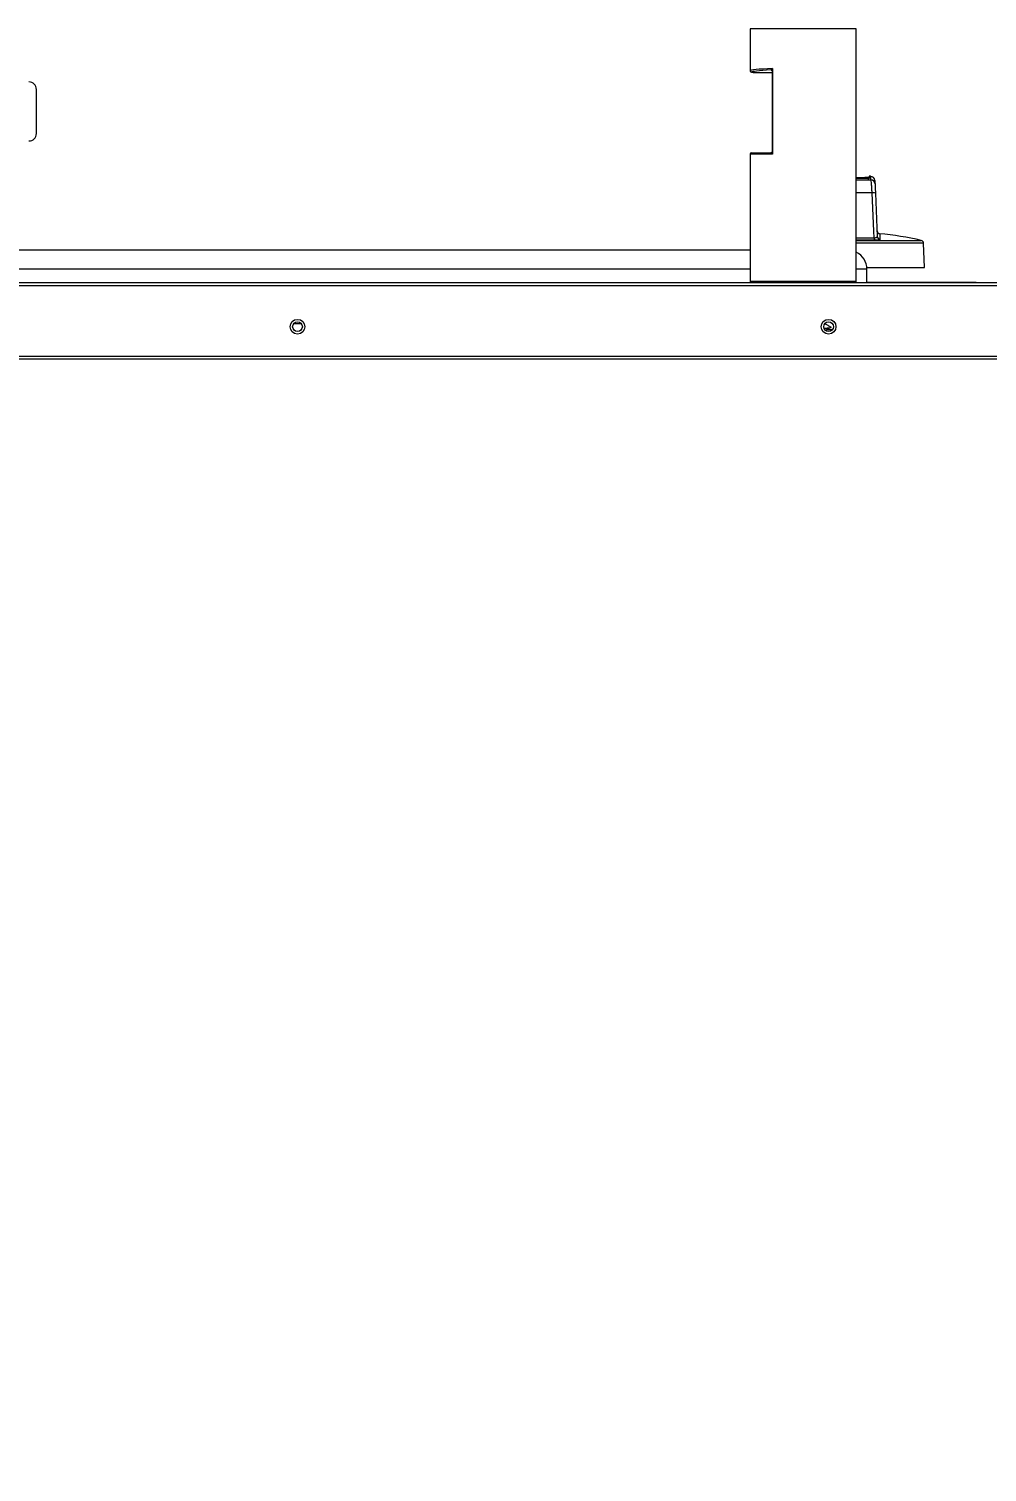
# Model space of a CAD drawing. Header units: millimetres. Extents: x 0 to 5860, y 0 to 4120.
# Drawn here: x 2969.3 to 3294.1, y 1708.7 to 2198.1 of the extents above; entities that cross this region are included whole.
import ezdxf

# ---------------------------------------------------------------- set-up
doc = ezdxf.new("R2010")
doc.units = ezdxf.units.MM
doc.layers.get('0').update_dxf_attribs({"lineweight": 15})
doc.layers.add('D', color=3, linetype='Continuous', lineweight=13)
doc.styles.add('STU25', font='isocp2.shx')
doc.dimstyles.new('STU25', dxfattribs={"dimscale": 20, "dimtxt": 2.5, "dimasz": 2, "dimexe": 0.6, "dimexo": 1, "dimgap": 1, "dimtad": 1, "dimdsep": 46, "dimtxsty": 'STU25', "dimcen": 2, "dimazin": 2, "dimtfac": 1, "dimtmove": 0, "dimatfit": 3, "dimfxl": 0, "dimtolj": 1, "dimtzin": 0, "dimarcsym": 0})

# ---------------------------------------------------------------- blocks, each defined once
blk = doc.blocks.new('*D4')
at = {"layer": 'D', "color": 0, "lineweight": -2}
for p, q in [((2877.56, 2301.58), (3780.63, 2301.58)), ((3768.63, 1251.58), (3768.63, 2261.58)), ((3570.39, 1211.58), (3780.63, 1211.58))]:
    blk.add_line(p, q, dxfattribs=at)
at = {"layer": 'D', "color": 0}
for points in [[(3761.96, 2261.58), (3775.29, 2261.58), (3768.63, 2301.58)], [(3761.96, 1251.58), (3775.29, 1251.58), (3768.63, 1211.58)]]:
    blk.add_solid(points, dxfattribs=at)
at = {"layer": 'Defpoints', "color": 0}
for p in [(2857.56, 2301.58), (3768.63, 2301.58), (3550.39, 1211.58)]:
    blk.add_point(p, dxfattribs=at)
at = {"layer": 'D', "color": 0, "insert": (3723.63, 1756.58), "char_height": 50, "attachment_point": 5, "rotation": 90, "style": 'STU25'}
blk.add_mtext('\\A1;1090', dxfattribs=at)

msp = doc.modelspace()

# ---------------------------------------------------------------- linework, layer by layer
at = {"color": 7, "linetype": 'Continuous', "lineweight": 15}
for p, q in [((3213.798, 2198.146), (3213.798, 2184.004)), ((3249.798, 2112.646), (3249.798, 2198.146)), ((3220.93, 2184.199), (3220.909, 2184.199)), ((3221.23, 2183.916), (3221.23, 2156.442)), ((3221.443, 2184.752), (3221.443, 2155.646)), ((2971.87, 2162.683), (2971.87, 2177.606)), ((3213.798, 2155.646), (3213.798, 2112.646)), ((3214.298, 2156.146), (3220.929, 2156.146)), ((3254.177, 2148.163), (3254.177, 2147.394)), ((3256.275, 2142.481), (3256.919, 2127.747)), ((3272.877, 2117.246), (3272.59, 2125.475)), ((3213.798, 2123.146), (2933.877, 2123.146)), ((3253.349, 2117.246), (3272.877, 2117.246)), ((3253.377, 2112.146), (3253.377, 2116.646)), ((2851.387, 2112.146), (3449.367, 2112.146)), ((2851.387, 2111.136), (3449.367, 2111.136)), ((3253.377, 2112.296), (3290.377, 2112.296)), ((3290.377, 2112.296), (3290.377, 2112.146)), ((2851.397, 2087.146), (3449.357, 2087.146)), ((3449.377, 2086.136), (2851.397, 2086.136))]:
    msp.add_line(p, q, dxfattribs=at)
at = {"color": 8, "linetype": 'Continuous', "lineweight": 15}
for p, q in [((3219.828, 2198.146), (3213.798, 2198.146)), ((3249.798, 2198.146), (3219.828, 2198.146)), ((3221.443, 2155.646), (3213.798, 2155.646)), ((3249.798, 2146.977), (3254.717, 2146.977)), ((3255.153, 2142.573), (3249.798, 2142.573)), ((3249.798, 2127.318), (3255.84, 2127.318)), ((3256.048, 2126.446), (3249.798, 2126.446)), ((3249.798, 2126.416), (3271.807, 2126.416)), ((3272.59, 2125.475), (3249.798, 2125.475)), ((3213.798, 2116.646), (2927.377, 2116.646)), ((3253.377, 2116.646), (3249.798, 2116.646)), ((3213.798, 2112.646), (3249.798, 2112.646)), ((3061.7, 2098.146), (3059.075, 2098.146)), ((3241.7, 2096.146), (3239.714, 2096.146))]:
    msp.add_line(p, q, dxfattribs=at)
at = {"color": 8, "linetype": 'Continuous', "lineweight": 15, "flags": 128}
msp.add_lwpolyline([(3254.717, 2146.977), (3254.695, 2147.485), (3254.679, 2147.849), (3254.67, 2148.068), (3254.666, 2148.14)], dxfattribs=at)
at = {"color": 7, "linetype": 'Continuous', "lineweight": 15, "flags": 128}
for points in [[(3256.091, 2146.708), (3256.094, 2146.636), (3256.103, 2146.421), (3256.119, 2146.064), (3256.141, 2145.564)], [(3255.84, 2127.318), (3255.738, 2129.582), (3255.153, 2142.573)]]:
    msp.add_lwpolyline(points, dxfattribs=at)
at = {"color": 7, "linetype": 'Continuous', "lineweight": 15}
for centre, radius in [((3060.387, 2097.146), 2.5), ((3240.387, 2097.146), 2.5), ((3060.387, 2097.146), 1.65), ((3240.387, 2097.146), 1.65)]:
    msp.add_circle(centre, radius, dxfattribs=at)
for centre, radius, start, end in [((3214.298, 2155.646), 0.5, 90, 180), ((3250.377, 2060.805), 86.604, 87.81622, 90.38278), ((3250.377, 2061.438), 86.809, 87.16786, 87.49111), ((3254.592, 2146.642), 1.5, 2.5, 87.16786), ((3254.655, 2145.49), 1.488, 2.84308, 87.59928), ((3255.499, 2139.885), 2.71, 73.3566, 97.33143), ((3257.835, 2129.694), 1, 182.5, 264.16437), ((3257.301, 2127.205), 1.465, 175.57165, 211.20195), ((3257.906, 2127.798), 0.989, 182.93607, 266.22485), ((3244.787, 2004.371), 125, 77.5166, 84.05528), ((3271.59, 2125.44), 1, 2, 77.5166), ((3246.877, 2116.646), 6.5, 0, 63.29228), ((3214.298, 2112.646), 0.5, 180, 270), ((3249.298, 2112.646), 0.5, 270, 0)]:
    msp.add_arc(centre, radius, start, end, dxfattribs=at)
at = {"color": 8, "linetype": 'Continuous', "lineweight": 15}
msp.add_ellipse((3231.798, 2184.724), major_axis=(18, 0.721), ratio=0.0300062, start_param=2.1826013, end_param=3.1403914, dxfattribs=at)
at = {"color": 7, "linetype": 'Continuous', "lineweight": 15}
for centre, major_axis, ratio, start_param, end_param in [((3231.819, 2184.225), (17.5, 0.721), 0.0308606, 2.2426202, 4.0612591), ((3221.71, 2184.25), (1, 0.041), 0.0308606, 3.7833029, 3.867864), ((2967.87, 2176.143), (3.305, 3.305), 0.6814571, 5.6850129, 6.8813577), ((2967.87, 2164.146), (3.305, -3.305), 0.6814571, 5.6850129, 6.8813577)]:
    msp.add_ellipse(centre, major_axis=major_axis, ratio=ratio, start_param=start_param, end_param=end_param, dxfattribs=at)
for points, knots in [([(3213.815, 2183.976), (3213.826, 2183.895), (3213.848, 2183.726), (3214.005, 2183.581), (3214.123, 2183.513), (3214.181, 2183.496), (3214.211, 2183.487)], [0, 0, 0, 0, 0.2077759, 0.4329323, 0.6957512, 1, 1, 1, 1]), ([(3220.909, 2184.199), (3220.895, 2184.2), (3220.873, 2184.203), (3220.855, 2184.225), (3220.868, 2184.278), (3220.965, 2184.392), (3221.159, 2184.556), (3221.341, 2184.685), (3221.441, 2184.751), (3221.443, 2184.752)], [0, 0, 0, 0, 0.0619592, 0.100992, 0.2160822, 0.4054781, 0.6961454, 0.9953475, 1, 1, 1, 1]), ([(3220.927, 2184.199), (3220.93, 2184.199), (3220.94, 2184.2), (3221.004, 2184.193), (3221.118, 2184.137), (3221.208, 2184.024), (3221.23, 2183.928), (3221.23, 2183.917), (3221.229, 2183.913)], [0, 0, 0, 0, 0.04865035, 0.17356437, 0.42543206, 0.70280324, 0.91174115, 1, 1, 1, 1]), ([(3221.443, 2155.646), (3221.441, 2155.647), (3221.346, 2155.705), (3221.17, 2155.821), (3220.982, 2155.969), (3220.886, 2156.074), (3220.873, 2156.122), (3220.892, 2156.143), (3220.915, 2156.145), (3220.929, 2156.146)], [0, 0, 0, 0, 0.0048197, 0.2938672, 0.5823339, 0.7749025, 0.8944609, 0.934204, 1, 1, 1, 1]), ([(3221.229, 2156.444), (3221.229, 2156.439), (3221.23, 2156.42), (3221.203, 2156.316), (3221.106, 2156.203), (3220.991, 2156.149), (3220.93, 2156.146), (3220.926, 2156.146), (3220.925, 2156.147)], [0, 0, 0, 0, 0.0898102, 0.3062969, 0.5875318, 0.826933, 0.9780873, 1, 1, 1, 1]), ([(3254.177, 2147.746), (3254.157, 2147.746), (3254.108, 2147.743), (3253.637, 2147.723), (3252.769, 2147.694), (3251.628, 2147.669), (3250.577, 2147.659), (3249.979, 2147.665), (3249.798, 2147.667)], [0, 0, 0, 0, 0.134095, 0.3292858, 0.5246071, 0.7200617, 0.915444, 1, 1, 1, 1]), ([(3254.177, 2147.394), (3254.172, 2147.387), (3254.161, 2147.372), (3254.074, 2147.355), (3253.947, 2147.345), (3253.807, 2147.343), (3253.714, 2147.345), (3253.677, 2147.346)], [0, 0, 0, 0, 0.21511457, 0.4302527, 0.64478783, 0.85864218, 1, 1, 1, 1]), ([(3255.153, 2142.573), (3255.129, 2143.111), (3255.08, 2144.186), (3254.975, 2145.545), (3254.855, 2146.562), (3254.763, 2146.839), (3254.717, 2146.977)], [0, 0, 0, 0, 0.25102184, 0.50131424, 0.75279544, 1, 1, 1, 1]), ([(3256.141, 2145.564), (3256.145, 2145.468), (3256.153, 2145.276), (3256.184, 2144.564), (3256.226, 2143.612), (3256.259, 2142.858), (3256.275, 2142.481)], [0, 0, 0, 0, 0.24949755, 0.50136248, 0.75063879, 1, 1, 1, 1]), ([(3255.84, 2127.318), (3255.966, 2127.321), (3256.255, 2127.327), (3256.619, 2127.411), (3256.878, 2127.556), (3256.905, 2127.683), (3256.919, 2127.747)], [0, 0, 0, 0, 0.1968448, 0.4525891, 0.7233316, 1, 1, 1, 1]), ([(3257.841, 2126.811), (3257.816, 2126.758), (3257.765, 2126.651), (3257.329, 2126.529), (3256.729, 2126.457), (3256.255, 2126.449), (3256.048, 2126.446)], [0, 0, 0, 0, 0.2688447, 0.5378588, 0.7977853, 1, 1, 1, 1]), ([(3238.847, 2096.654), (3238.862, 2096.655), (3239.493, 2096.689), (3240.352, 2096.756), (3241.194, 2096.868), (3241.426, 2096.957), (3241.181, 2097.003), (3241.12, 2097.014)], [0, 0, 0, 0, 0.0073203, 0.2978569, 0.5986804, 0.8995037, 1, 1, 1, 1]), ([(3241.074, 2097.041), (3240.713, 2097.254), (3240.06, 2097.637), (3239.409, 2098.021), (3239.118, 2098.193)], [0, 0, 0, 0, 0.5533508, 1, 1, 1, 1]), ([(3239.313, 2095.911), (3239.578, 2096.067), (3240.165, 2096.412), (3240.751, 2096.757), (3241.073, 2096.947)], [0, 0, 0, 0, 0.4515558, 1, 1, 1, 1])]:
    msp.add_open_spline(points, degree=3, knots=knots, dxfattribs=at)
at = {"color": 8, "linetype": 'Continuous', "lineweight": 15}
for points, knots in [([(3221.443, 2184.752), (3221.442, 2184.75), (3221.392, 2184.625), (3221.309, 2184.382), (3221.235, 2184.094), (3221.236, 2183.952), (3221.236, 2183.913)], [0, 0, 0, 0, 0.0066023, 0.432255, 0.8435027, 1, 1, 1, 1]), ([(3221.236, 2156.444), (3221.236, 2156.404), (3221.236, 2156.267), (3221.311, 2155.993), (3221.393, 2155.764), (3221.442, 2155.648), (3221.443, 2155.646)], [0, 0, 0, 0, 0.1698522, 0.5800002, 0.9931255, 1, 1, 1, 1]), ([(3257.732, 2128.69), (3257.731, 2128.693), (3257.721, 2128.83), (3257.766, 2128.327), (3257.802, 2127.605), (3257.833, 2126.975), (3257.841, 2126.811)], [0, 0, 0, 0, 0.0093623, 0.4288444, 0.8513419, 1, 1, 1, 1])]:
    msp.add_open_spline(points, degree=3, knots=knots, dxfattribs=at)

# ---------------------------------------------------------------- dimensions: what is measured, and where the dimension line sits
at = {"layer": 'D'}
dim = msp.add_linear_dim(base=(3768.628, 2301.584), p1=(3550.387, 1211.583), p2=(2857.565, 2301.584), angle=90, dimstyle='STU25', dxfattribs=at)
dim.commit()
dim.dimension.update_dxf_attribs({"geometry": '*D4', "text_midpoint": (3723.628, 1756.583)})

doc.saveas('drawing.dxf')
